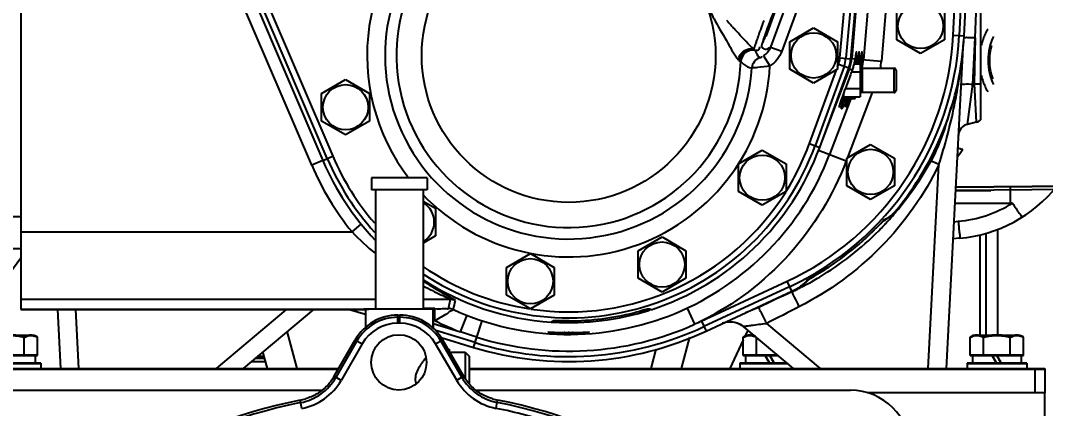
# Model space of a CAD drawing. Header units: millimetres. Extents: x 0 to 10500, y 0 to 7425.
# Drawn here: x 6288 to 6803, y 5537 to 5732 of the extents above; entities that cross this region are included whole.
import ezdxf

# ---------------------------------------------------------------- set-up
doc = ezdxf.new("R2010")
doc.units = ezdxf.units.MM
doc.header["$LTSCALE"] = 577.5
doc.layers.get('0').update_dxf_attribs({"linetype": 'CONTINUOUS'})
doc.layers.add('02___PRT_ALL_AXES', color=7, linetype='CONTINUOUS')
doc.layers.add('AXES', color=7, linetype='CONTINUOUS')
doc.styles.add('TEXTSTYLE_2', font='txt', dxfattribs={"width": 0.8})
doc.dimstyles.new('DIMSTYLE_1', dxfattribs={"dimtxt": 75, "dimasz": 3.5, "dimexe": 1.5, "dimexo": 1.5, "dimgap": 18.75, "dimtad": 1, "dimdec": 1, "dimtxsty": 'TEXTSTYLE_2', "dimblk": '_FILLED', "dimblk1": '_FILLED', "dimblk2": '_FILLED', "dimcen": 0.09, "dimadec": 1, "dimazin": 2, "dimtp": 0.1, "dimtm": 0.1, "dimtfac": 1, "dimtdec": 1, "dimtofl": 0, "dimtmove": 0, "dimatfit": 3, "dimldrblk": '_FILLED', "dimfxl": 1, "dimtolj": 1, "dimarcsym": 0})

# ---------------------------------------------------------------- blocks, each defined once
blk = doc.blocks.new('_FILLED')
at = {"color": 0, "linetype": 'ByBlock'}
blk.add_solid([(0, 0), (-1, 0.21), (-1, -0.21)], dxfattribs=at)
blk = doc.blocks.new('*D2')
at = {"color": 2, "linetype": 'Continuous', "transparency": 16777216}
for p, q in [((6517.06, 6087.82), (7463.5, 6087.82)), ((7463.5, 6087.82), (7483.75, 6087.82)), ((7482.25, 6087.82), (7482.25, 5216)), ((7482.25, 4344.17), (7482.25, 5216)), ((7017.54, 4344.17), (7463.5, 4344.17)), ((7463.5, 4344.17), (7483.75, 4344.17))]:
    blk.add_line(p, q, dxfattribs=at)
at = {"color": 2, "linetype": 'Continuous', "transparency": 16777216, "xscale": 3.5, "yscale": 3.5, "zscale": 3.5}
for p, rotation in [((7482.25, 6087.82), 90), ((7482.25, 4344.17), 270)]:
    blk.add_blockref('_FILLED', p, dxfattribs=dict(at, rotation=rotation))
at = {"color": 2, "linetype": 'Continuous', "transparency": 16777216, "insert": (7388.5, 5216), "char_height": 75, "width": 360, "attachment_point": 2, "rotation": 90, "line_spacing_factor": 0.9, "style": 'TEXTSTYLE_2'}
blk.add_mtext('(1743)', dxfattribs=at)

msp = doc.modelspace()

# ---------------------------------------------------------------- linework, layer by layer
at = {"color": 6, "linetype": 'Continuous'}
for p, q in [((6770.3, 5682), (6770.3, 5849.45)), ((6699.52, 5713.16), (6709.72, 5829.03)), ((6712.71, 5828.77), (6702.5, 5712.89)), ((6756.37, 5724.52), (6761.87, 5829.45)), ((6764.87, 5829.3), (6759.37, 5724.36)), ((6761.83, 5724.23), (6767.33, 5829.17)), ((6704.96, 5712.68), (6714.45, 5820.37)), ((6713.89, 5814.05), (6705.4, 5712.72)), ((6382.45, 5795.84), (6439.87, 5661.55)), ((6442.14, 5662.52), (6384.72, 5796.81)), ((6387.48, 5797.99), (6444.89, 5663.7)), ((6767.46, 5723.13), (6770.3, 5795.38)), ((6288.3, 5786.86), (6288.3, 5586.79)), ((6724.31, 5759.45), (6720.29, 5711.47)), ((6714.73, 5752.8), (6711.33, 5712.22)), ((6434.31, 5659.17), (6396.37, 5747.92)), ((6672.48, 5739.91), (6664.7, 5718.52)), ((6662.51, 5723.86), (6667.38, 5737.22)), ((6678.12, 5737.86), (6670.33, 5716.47)), ((6728, 5722.19), (6728, 5736.05)), ((6752, 5736.05), (6752, 5722.19)), ((6645.51, 5728.76), (6645.24, 5729.06)), ((6663.41, 5729.04), (6663.34, 5728.85)), ((6674.3, 5721.25), (6686.3, 5728.18)), ((6686.3, 5728.18), (6698.3, 5721.25)), ((6662.51, 5723.86), (6661.75, 5724.13)), ((6662.15, 5725.5), (6662, 5725.06)), ((6662.53, 5726.57), (6662.41, 5726.22)), ((6756.37, 5724.52), (6761.83, 5724.23)), ((6766.24, 5699.86), (6767.46, 5723.13)), ((6767.46, 5723.13), (6766.85, 5700.01)), ((6664.7, 5718.52), (6670.33, 5716.47)), ((6674.3, 5707.39), (6674.3, 5721.25)), ((6698.3, 5721.25), (6698.3, 5707.39)), ((6740, 5715.26), (6728, 5722.19)), ((6752, 5722.19), (6740, 5715.26)), ((6761.44, 5721.29), (6752.84, 5557.17)), ((6661.16, 5714.16), (6664.34, 5709.07)), ((6699.52, 5713.16), (6704.96, 5712.68)), ((6705.4, 5712.72), (6707.13, 5712.58)), ((6707.79, 5712.52), (6708.52, 5712.46)), ((6709.18, 5712.4), (6709.9, 5712.34)), ((6710.58, 5712.29), (6720.29, 5711.47)), ((6686.3, 5700.46), (6674.3, 5707.39)), ((6684.22, 5670.04), (6697.78, 5707.1)), ((6698.3, 5707.39), (6686.3, 5700.46)), ((6701.57, 5708.73), (6687.03, 5669.01)), ((6689.35, 5668.16), (6703.89, 5707.88)), ((6704.22, 5707.52), (6690.95, 5672.54)), ((6698.3, 5708.5), (6698.76, 5709.76)), ((6703.89, 5707.88), (6698.76, 5709.76)), ((6705.71, 5706.95), (6704.22, 5707.52)), ((6706.67, 5710.11), (6709.64, 5710.11)), ((6709.64, 5710.11), (6709.64, 5693.54)), ((6709.64, 5707.92), (6726.68, 5707.92)), ((6710.68, 5707.37), (6709.64, 5707.37)), ((6710.68, 5707.92), (6710.68, 5695.72)), ((6726.68, 5695.72), (6726.68, 5707.92)), ((6439.3, 5695.25), (6451.3, 5702.18)), ((6451.3, 5702.18), (6463.3, 5695.25)), ((6709.64, 5705.96), (6705.33, 5705.96)), ((6727.68, 5706.92), (6727.68, 5696.72)), ((6701.88, 5696.87), (6702.07, 5697.36)), ((6702.19, 5697.68), (6709.64, 5697.68)), ((6758.99, 5700.14), (6759.02, 5700.35)), ((6763.57, 5679.72), (6766.24, 5699.86)), ((6766.24, 5699.86), (6766.85, 5700.01)), ((6766.85, 5700.01), (6767.82, 5680.75)), ((6439.3, 5681.39), (6439.3, 5695.25)), ((6463.3, 5695.25), (6463.3, 5681.39)), ((6704.94, 5692.65), (6694.3, 5664.61)), ((6701.3, 5695.22), (6701.3, 5693.54)), ((6701.3, 5693.54), (6709.64, 5693.54)), ((6715.73, 5695.72), (6703.31, 5662.99)), ((6703.37, 5692.65), (6707.15, 5692.65)), ((6709.64, 5696.27), (6710.68, 5696.27)), ((6726.68, 5695.72), (6709.64, 5695.72)), ((6699.3, 5688.27), (6699.3, 5689.43)), ((6700.3, 5687.57), (6700.3, 5687.51)), ((6700.33, 5687.51), (6700.3, 5687.57)), ((6700.3, 5687.51), (6700.38, 5687.51)), ((6702.3, 5688.3), (6702.3, 5689.47)), ((6451.3, 5674.46), (6439.3, 5681.39)), ((6463.3, 5681.39), (6451.3, 5674.46)), ((6767.82, 5680.75), (6763.57, 5679.72)), ((6648.5, 5659.85), (6660.5, 5666.78)), ((6660.5, 5666.78), (6672.5, 5659.85)), ((6684.22, 5670.04), (6687.03, 5669.01)), ((6687.24, 5668.94), (6689.35, 5668.16)), ((6688.79, 5666.7), (6702.71, 5661.42)), ((6702.9, 5662.75), (6714.9, 5669.68)), ((6714.9, 5669.68), (6726.9, 5662.75)), ((6439.82, 5661.53), (6434.31, 5659.17)), ((6439.87, 5661.55), (6441.92, 5662.43)), ((6442.14, 5662.52), (6444.89, 5663.7)), ((6702.9, 5648.89), (6702.9, 5662.75)), ((6726.9, 5662.75), (6726.9, 5648.89)), ((6648.5, 5645.99), (6648.5, 5659.85)), ((6672.5, 5659.85), (6672.5, 5645.99)), ((6743.85, 5557.17), (6749.22, 5659.49)), ((6660.5, 5639.06), (6648.5, 5645.99)), ((6672.5, 5645.99), (6660.5, 5639.06)), ((6714.9, 5641.96), (6702.9, 5648.89)), ((6726.9, 5648.89), (6714.9, 5641.96)), ((6785.14, 5640.2), (6785.14, 5648.35)), ((6490.3, 5641.13), (6496.5, 5637.55)), ((6757.19, 5640.2), (6785.14, 5640.2)), ((6785.48, 5640.2), (6785.14, 5640.2)), ((6785.83, 5640.2), (6785.48, 5640.2)), ((6786.17, 5640.2), (6785.83, 5640.2)), ((6496.5, 5637.55), (6496.5, 5623.69)), ((6725.75, 5634.44), (6726.42, 5635.07)), ((6726.41, 5635.08), (6727.28, 5635.98)), ((6719.34, 5629.27), (6720.03, 5629.96)), ((6720.03, 5629.96), (6720.62, 5630.55)), ((6720.62, 5630.55), (6721.11, 5631.03)), ((6721.11, 5631.03), (6721.49, 5631.38)), ((6721.43, 5631.42), (6721.33, 5631.39)), ((6721.74, 5631.61), (6721.43, 5631.42)), ((6721.45, 5631.34), (6721.66, 5631.41)), ((6721.49, 5631.38), (6721.72, 5631.58)), ((6721.66, 5631.41), (6722.18, 5631.66)), ((6721.72, 5631.58), (6721.75, 5631.61)), ((6721.75, 5631.61), (6721.74, 5631.61)), ((6722.18, 5631.66), (6722.67, 5631.95)), ((6722.67, 5631.95), (6723.18, 5632.3)), ((6723.18, 5632.3), (6723.74, 5632.71)), ((6723.74, 5632.71), (6724.35, 5633.2)), ((6724.35, 5633.2), (6725.02, 5633.78)), ((6725.02, 5633.78), (6725.75, 5634.44)), ((6756.7, 5630.83), (6758.94, 5631.03)), ((6288.3, 5625.72), (6454.54, 5625.72)), ((6454.54, 5625.72), (6459.19, 5629.51)), ((6717.77, 5627.69), (6717.78, 5627.69)), ((6717.78, 5627.69), (6718.57, 5628.49)), ((6718.57, 5628.49), (6719.34, 5629.27)), ((6496.5, 5623.69), (6490.3, 5620.11)), ((6598.2, 5616.25), (6610.2, 5623.18)), ((6610.2, 5623.18), (6622.2, 5616.25)), ((6759.73, 5622.53), (6756.25, 5622.23)), ((6532.1, 5607.85), (6544.1, 5614.78)), ((6544.1, 5614.78), (6556.1, 5607.85)), ((6598.2, 5602.39), (6598.2, 5616.25)), ((6622.2, 5616.25), (6622.2, 5602.39)), ((6532.1, 5593.99), (6532.1, 5607.85)), ((6556.1, 5607.85), (6556.1, 5593.99)), ((6686.5, 5603.43), (6688.14, 5604.41)), ((6688.14, 5604.41), (6688.14, 5604.41)), ((6610.2, 5595.46), (6598.2, 5602.39)), ((6622.2, 5602.39), (6610.2, 5595.46)), ((6629.85, 5580.82), (6672.99, 5600.89)), ((6675.3, 5595.93), (6672.99, 5600.89)), ((6679.54, 5598.15), (6680.79, 5599.03)), ((6680.79, 5599.03), (6681.78, 5599.79)), ((6681.78, 5599.79), (6682.55, 5600.46)), ((6682.55, 5600.46), (6683.17, 5601.12)), ((6683.17, 5601.12), (6683.46, 5601.55)), ((6683.23, 5601.4), (6683.18, 5601.36)), ((6683.18, 5601.36), (6683.2, 5601.37)), ((6683.2, 5601.37), (6683.41, 5601.52)), ((6683.41, 5601.52), (6683.8, 5601.77)), ((6683.8, 5601.77), (6684.31, 5602.1)), ((6684.31, 5602.1), (6684.94, 5602.49)), ((6684.94, 5602.49), (6685.68, 5602.93)), ((6685.68, 5602.93), (6686.5, 5603.43)), ((6544.1, 5587.06), (6532.1, 5593.99)), ((6556.1, 5593.99), (6544.1, 5587.06)), ((6674.25, 5598.17), (6631.24, 5578.12)), ((6632.28, 5575.88), (6675.3, 5595.93)), ((6677.97, 5597.21), (6679.13, 5597.89)), ((6679.14, 5597.88), (6679.54, 5598.15)), ((6466.3, 5591.74), (6288.3, 5591.74)), ((6503.91, 5591.74), (6490.3, 5591.74)), ((6502.93, 5587.25), (6503.91, 5591.74)), ((6288.3, 5586.79), (6460.44, 5586.79)), ((6460.26, 5586.78), (6288.3, 5586.78)), ((6306.65, 5586.78), (6308.2, 5557.17)), ((6315.64, 5586.78), (6317.19, 5557.17)), ((6386.42, 5557.17), (6421.54, 5586.64)), ((6435.15, 5586.78), (6399.86, 5557.17)), ((6453.21, 5586.78), (6461.3, 5584.31)), ((6460.34, 5586.78), (6460.33, 5586.78)), ((6460.44, 5586.79), (6460.34, 5586.78)), ((6460.35, 5586.78), (6460.88, 5586.75)), ((6460.55, 5586.85), (6460.44, 5586.79)), ((6460.92, 5586.75), (6460.57, 5586.82)), ((6460.88, 5586.75), (6460.92, 5586.75)), ((6490.32, 5587.15), (6490.32, 5586.87)), ((6496.2, 5587.15), (6490.32, 5587.15)), ((6496.2, 5581.15), (6496.2, 5587.15)), ((6508.99, 5575.44), (6512.27, 5583.82)), ((6596.08, 5585.13), (6596.9, 5585.33)), ((6596.08, 5585.13), (6596.08, 5585.13)), ((6596.9, 5585.33), (6599.02, 5585.88)), ((6599.02, 5585.88), (6599.96, 5586.12)), ((6599.96, 5586.12), (6600.81, 5586.34)), ((6600.81, 5586.34), (6601.55, 5586.53)), ((6601.55, 5586.53), (6602.16, 5586.68)), ((6602.16, 5586.68), (6602.63, 5586.79)), ((6602.72, 5586.66), (6602.47, 5586.75)), ((6602.63, 5586.79), (6602.91, 5586.85)), ((6602.91, 5586.85), (6602.95, 5586.85)), ((6622.75, 5587.44), (6626.56, 5579.29)), ((6495.3, 5581.15), (6496.2, 5581.15)), ((6495.3, 5579.63), (6508.99, 5575.44)), ((6517.14, 5572.85), (6519.84, 5581.11)), ((6556.22, 5581.01), (6556.35, 5581.02)), ((6556.23, 5581.01), (6556.22, 5581.01)), ((6556.38, 5581.04), (6556.23, 5581.01)), ((6556.35, 5581.02), (6556.68, 5581.03)), ((6556.69, 5581.03), (6556.39, 5580.84)), ((6556.68, 5581.03), (6557.16, 5581.04)), ((6557.16, 5581.04), (6557.74, 5581.04)), ((6557.74, 5581.04), (6558.42, 5581.04)), ((6558.42, 5581.04), (6561.87, 5581.03)), ((6561.87, 5581.03), (6563.58, 5581.03)), ((6563.58, 5581.03), (6563.58, 5581.03)), ((6629.97, 5580.83), (6632.28, 5575.88)), ((6662.7, 5579.76), (6689.62, 5557.17)), ((6427.04, 5557.17), (6422.05, 5575.79)), ((6516.29, 5570.08), (6496.57, 5576.11)), ((6556.14, 5575.22), (6555.87, 5575.23)), ((6556.18, 5574.53), (6556.18, 5575.22)), ((6556.18, 5574.53), (6570.41, 5574.53)), ((6561.33, 5575.14), (6561.08, 5575.14)), ((6563.54, 5575.14), (6563.05, 5575.14)), ((6565.51, 5575.14), (6565.26, 5575.14)), ((6570.41, 5574.53), (6570.41, 5575.22)), ((6570.72, 5575.23), (6570.44, 5575.22)), ((6676.18, 5557.17), (6651.24, 5578.1)), ((6499.26, 5572.7), (6515.57, 5567.72)), ((6515.57, 5567.72), (6517.14, 5572.85)), ((6623.94, 5572.88), (6619.73, 5557.17)), ((6409.66, 5565.4), (6411.86, 5557.17)), ((6607.14, 5566.85), (6604.55, 5557.17))]:
    msp.add_line(p, q, dxfattribs=at)
at = {"color": 7, "linetype": 'Continuous'}
for p, q in [((6775.3, 5646.2), (6757.51, 5646.34)), ((6757.53, 5646.62), (6830.62, 5647.23)), ((6757.61, 5648.12), (6823.9, 5648.68)), ((6757.62, 5648.32), (6823.9, 5648.87)), ((6759.82, 5648.32), (6763.31, 5648.29)), ((6772.8, 5625.09), (6772.8, 5573.92)), ((6769.8, 5624.23), (6769.8, 5573.92)), ((6288.3, 5612.51), (6269.13, 5586.49)), ((6477.48, 5579.8), (6477.47, 5583.86)), ((6477.47, 5583.86), (6478.61, 5583.86)), ((6478.61, 5579.8), (6478.61, 5583.86)), ((6495.3, 5577.36), (6495.3, 5586.87)), ((6478.61, 5582.8), (6477.47, 5582.8)), ((6478.61, 5579.8), (6477.48, 5579.8)), ((6653.25, 5576.42), (6651.85, 5573.42)), ((6445.55, 5553.17), (6456.11, 5571.49)), ((6457.02, 5570.97), (6446.46, 5552.64)), ((6459.62, 5569.47), (6449.06, 5551.15)), ((6456.11, 5571.49), (6459.62, 5569.47)), ((6496.49, 5569.5), (6499.99, 5571.53)), ((6507.08, 5551.2), (6496.49, 5569.5)), ((6509.67, 5552.7), (6499.08, 5571)), ((6499.99, 5571.53), (6510.58, 5553.23)), ((6650.92, 5571.43), (6644.27, 5557.17)), ((6269.92, 5563.92), (6296.67, 5563.92)), ((6281.13, 5563.57), (6296.67, 5563.57)), ((6410.28, 5563.07), (6406.89, 5563.07)), ((6502.69, 5566.87), (6503.3, 5566.87)), ((6503.3, 5566.87), (6503.3, 5565.83)), ((6503.56, 5565.37), (6511.3, 5565.37)), ((6511.3, 5565.37), (6511.3, 5552.07)), ((6511.3, 5565.37), (6513.3, 5563.37)), ((6513.3, 5563.37), (6513.3, 5549.42)), ((6650.92, 5563.92), (6668.14, 5563.92)), ((6650.92, 5563.57), (6661.93, 5563.57)), ((6664.3, 5559.82), (6661.93, 5563.92)), ((6664.09, 5559.82), (6661.93, 5563.57)), ((6662.13, 5563.57), (6668.56, 5563.57)), ((6666.66, 5559.82), (6664.3, 5563.92)), ((6666.46, 5559.82), (6664.3, 5563.57)), ((6764.92, 5563.92), (6791.67, 5563.92)), ((6764.92, 5563.57), (6775.93, 5563.57)), ((6778.3, 5559.82), (6775.93, 5563.92)), ((6778.09, 5559.82), (6775.93, 5563.57)), ((6776.13, 5563.57), (6791.67, 5563.57)), ((6780.66, 5559.82), (6778.3, 5563.92)), ((6780.46, 5559.82), (6778.3, 5563.57)), ((6259.3, 5557.17), (6447.85, 5557.17)), ((6259.3, 5556.82), (6447.65, 5556.82)), ((6449.06, 5551.15), (6445.55, 5553.17)), ((6507.08, 5551.2), (6510.58, 5553.23)), ((6513.3, 5557.17), (6802.3, 5557.17)), ((6513.3, 5556.82), (6802.3, 5556.82)), ((6797.3, 5557.17), (6797.3, 5544.87)), ((6802.3, 5557.17), (6802.3, 5544.87)), ((6429.32, 5537), (6428.49, 5541.18)), ((6526.84, 5537.09), (6527.66, 5541.27))]:
    msp.add_line(p, q, dxfattribs=at)
at = {"color": 3, "linetype": 'Continuous'}
for p, q in [((6778.8, 5573.92), (6778.8, 5627.11)), ((6802.3, 5544.87), (6713.23, 5544.87)), ((6802.3, 5524.87), (6802.3, 5544.87))]:
    msp.add_line(p, q, dxfattribs=at)
at = {"color": 6, "linetype": 'Continuous'}
for centre, radius in [((6563.3, 5714.32), 73.77), ((6740, 5729.12), 11.36), ((6686.3, 5714.32), 11.36), ((6451.3, 5688.32), 11.36), ((6714.9, 5655.82), 11.36), ((6660.5, 5652.92), 11.36), ((6610.2, 5609.32), 11.36), ((6544.1, 5600.92), 11.36)]:
    msp.add_circle(centre, radius, dxfattribs=at)
for centre, radius, start, end in [((6563.3, 5714.32), 86.46, 30.766, 357.9592), ((6563.3, 5714.32), 101.18, 125.5745, 217.5392), ((6563.3, 5714.32), 92.19, 125.35, 356.1026), ((7106.11, 5569.97), 470.41, 159.7413, 160.0006), ((6783.79, 5854.05), 186.59, 220.8225, 221.1292), ((6817.29, 5883.41), 231.14, 221.1492, 221.8947), ((6904.6, 5961.71), 348.42, 221.9587, 222.2346), ((7287.49, 5503.7), 666.52, 160.21981, 160.40462), ((7332.22, 5487.63), 714.05, 160.09183, 160.22117), ((7071.12, 5582.5), 433.24, 160.2579, 160.5014), ((7107.75, 5569.36), 472.17, 159.9983, 160.2336), ((7039.86, 5591.04), 403.94, 160.6206, 161.0515), ((7167.65, 5546.25), 539.35, 160.5106, 160.6375), ((6863.77, 5654.74), 213.67, 160.7863, 161.6721), ((6996.79, 5608.73), 354.43, 160.6403, 160.7646), ((6611.8, 5732.1), 144.77, 295, 357), ((6611.8, 5732.1), 147.77, 295, 357), ((6611.8, 5732.1), 150.24, 320.2287, 357), ((6761.74, 5613.23), 110.05, 87.02, 88.1856), ((6800.39, 5712.62), 30.63, 159.8387, 165.3049), ((6798.79, 5713.19), 28.93, 157.3684, 159.814), ((6797.59, 5713.69), 27.63, 154.6161, 157.3715), ((6796.5, 5714.21), 26.43, 152.8109, 154.6094), ((6795.71, 5714.61), 25.54, 150.6742, 152.811), ((6795.17, 5714.92), 24.91, 149.5682, 150.67), ((6753.98, 5691.15), 98.01, 161.7001, 162.3979), ((6801.56, 5712.29), 31.84, 165.2775, 167.0636), ((6655.7, 5711.02), 6, 79.5457, 177.875), ((6686.3, 5714.32), 13.27, 339.8884, 354.9652), ((6686.3, 5714.32), 16.27, 339.8884, 354.9652), ((6686.3, 5714.32), 18.74, 339.8884, 354.9652), ((6686.3, 5714.32), 19.17, 339.2216, 355.2111), ((6683.85, 5715.41), 23.45, 344.0204, 352.5062), ((6682.13, 5715.67), 25.19, 352.4394, 352.9497), ((6688.86, 5713.37), 18.95, 351.9233, 357.4313), ((6682.76, 5715.61), 25.95, 348.9323, 353.0325), ((6689.07, 5713.33), 20.14, 351.8777, 357.3758), ((6682.46, 5715.67), 27.64, 349.0099, 353.0858), ((6689.28, 5713.28), 21.32, 351.8326, 357.3226), ((6686.3, 5714.32), 25.12, 345.2342, 355.2111), ((6563.3, 5714.32), 101.18, 223.4645, 357.0277), ((6684.95, 5715.12), 22.31, 338.5199, 343.9519), ((6688.25, 5713.45), 19.57, 350.2285, 351.9473), ((6683.87, 5715.4), 24.82, 347.7239, 348.5232), ((6683.81, 5715.41), 24.88, 348.523, 348.9025), ((6688.5, 5713.4), 20.71, 350.9028, 351.9042), ((6683.63, 5715.46), 26.45, 348.4112, 348.9794), ((6688.3, 5713.42), 22.32, 345.9722, 351.8464), ((6686.3, 5714.32), 34.12, 349.1824, 355.2111), ((6726.68, 5706.92), 1, 0, 90), ((6514.7, 5739.31), 247.41, 350.9381, 353.0988), ((7124.51, 5542.16), 450.05, 158.836, 159.8273), ((7094.31, 5553.97), 417.62, 158.511, 158.8503), ((6801.56, 5711.35), 31.84, 192.9364, 194.7225), ((6800.36, 5711.02), 30.6, 194.6932, 200.3124), ((6800.34, 5711.17), 25.58, 195.652, 199.5927), ((6971.16, 5598.14), 286.81, 159.8652, 160.7819), ((6501.67, 5741.3), 260.59, 348.4557, 350.9124), ((6798.75, 5710.44), 28.89, 200.3403, 202.6292), ((6797.59, 5709.95), 27.63, 202.625, 205.3838), ((6796.5, 5709.44), 26.43, 205.3906, 207.1891), ((6795.71, 5709.03), 25.54, 207.189, 209.326), ((6843.83, 5642.57), 151.94, 160.7966, 161.5407), ((6872.22, 5633.38), 180.37, 160.4855, 161.3938), ((6551.6, 5754.58), 163.28, 336.9076, 337.7442), ((6481.33, 5783.53), 239.29, 337.7011, 337.891), ((6565.99, 5749.19), 149.31, 336.731, 337.7279), ((6726.68, 5696.72), 1, 270, 360), ((6795.17, 5708.73), 24.91, 209.3302, 210.4318), ((6775.91, 5665.22), 80.35, 161.5251, 162.4614), ((6809.05, 5654.75), 113.68, 161.4456, 161.6313), ((6603.69, 5732.46), 106.7, 336.6706, 336.8645), ((6636.78, 5718.78), 72.27, 335.7902, 336.7104), ((6766.42, 5686.58), 6, 283.5, 310.2585), ((6764.97, 5673.89), 6, 103.5, 177), ((6563.3, 5714.32), 131.77, 236.2896, 339.8884), ((6563.3, 5714.32), 134.24, 287.9603, 339.8884), ((6563.3, 5714.32), 128.77, 328.0698, 339.8884), ((6563.3, 5714.32), 134.24, 203.1485, 223.6852), ((6563.3, 5714.32), 131.77, 203.1485, 222.321), ((6563.3, 5714.32), 128.77, 203.1485, 220.7986), ((6563.3, 5714.32), 140.12, 245.5988, 339.2216), ((6606.79, 5737.48), 157.98, 319.8905, 331.2077), ((6671.66, 5503.32), 174.35, 63.7437, 65.04), ((6563.3, 5714.32), 140.28, 203.1485, 219.168), ((6563.3, 5714.32), 128.77, 261.5342, 327.7983), ((6753.62, 5692.27), 70, 275, 321.5839), ((6484.5, 5630.62), 11.36, 301.2279, 58.7726), ((6608.96, 5735.82), 155.24, 319.3766, 319.8414), ((6879.58, 5470.4), 225.65, 134.9523, 135.1903), ((6812.13, 5537.94), 130.2, 134.6991, 134.946), ((6779.32, 5571.11), 83.55, 134.3305, 134.7037), ((6735.91, 5616.12), 21.01, 132.422, 133.3027), ((6609.24, 5735.57), 154.87, 316.6544, 317.2668), ((6609.18, 5735.63), 154.95, 317.2668, 317.5569), ((6609.05, 5735.74), 155.12, 317.5572, 319.3768), ((6611.8, 5732.1), 148.77, 300.8738, 315.4272), ((6611.8, 5732.1), 148.76, 300.8738, 315.4272), ((6609.64, 5735.26), 154.37, 300.9488, 315.1754), ((7116.12, 5235.58), 558.95, 135.2014, 135.4515), ((6609.42, 5735.4), 154.63, 315.1972, 316.467), ((6609.3, 5735.51), 154.79, 316.4668, 316.6544), ((6563.3, 5714.32), 128.77, 235.3541, 261.245), ((7104.3, 4907.65), 811.58, 120.84912, 121.03034), ((6563.3, 5714.32), 134.24, 236.9511, 266.2687), ((6610.01, 5734.82), 153.8, 296.7876, 298.448), ((6690.02, 5591.11), 12.35, 123.6689, 124.8751), ((6694.72, 5584.07), 20.81, 123.0029, 123.6993), ((6609.95, 5734.92), 153.92, 298.4478, 298.7656), ((6609.94, 5734.94), 153.94, 298.7656, 299.3072), ((6609.93, 5734.95), 153.96, 299.3072, 299.5282), ((6609.94, 5734.94), 153.94, 299.5282, 300.9151), ((6611.8, 5732.1), 150.24, 295, 296.13), ((6610.21, 5734.42), 153.36, 295.1645, 296.2863), ((6650.24, 5641.34), 52.11, 302.1487, 303.7556), ((6610.11, 5734.62), 153.58, 296.2862, 296.7874), ((6460.42, 5580.87), 5.92, 86.3088, 89.8632), ((6460.56, 5581.14), 5.71, 86.3214, 90.0508), ((6460.42, 5580.76), 6.03, 81.6012, 86.3092), ((6465.91, 5609.44), 23.27, 257.4405, 258.6187), ((6460.55, 5581), 5.85, 84.1499, 86.3282), ((6563.3, 5714.32), 134.17, 266.7721, 287.4283), ((6563.3, 5714.32), 133.29, 270.121, 284.2393), ((6563.3, 5714.32), 133.29, 270.121, 284.2393), ((6492.28, 5995.08), 422.89, 284.2092, 284.6352), ((6716.72, 5135.84), 465.18, 104.3753, 104.6431), ((6637.59, 5443.96), 147.07, 104.1997, 104.3139), ((6602.43, 5587.77), 0.98, 287.8339, 299.6534), ((6563.3, 5714.32), 149.12, 243.2582, 248.6435), ((6563.3, 5721.33), 155.5, 252.7321, 294.0082), ((6556.79, 5564.67), 16.37, 91.7407, 92.2523), ((6644.2, 5568.71), 11.77, 93.441, 108.7087), ((6644.11, 5568.72), 11.77, 52.6879, 71.5522), ((6563.3, 5723.82), 163.24, 253, 295), ((6563.3, 5723.82), 160.77, 253, 295), ((6570.14, 6277.28), 702.19, 268.85773, 269.11379), ((6563.62, 5878.1), 302.96, 269.1779, 269.5189), ((6563.44, 5855.95), 280.82, 269.5696, 269.6871), ((6563.33, 5834.1), 258.97, 269.6852, 269.9392), ((6563.26, 5834.1), 258.97, 270.0608, 270.3148), ((6563.15, 5855.95), 280.82, 270.3129, 270.4304), ((6562.97, 5878.09), 302.96, 270.4811, 270.8221), ((6556.54, 6272.56), 697.48, 270.88556, 271.14248), ((6565.25, 5636.77), 62.31, 274.786, 275.0283)]:
    msp.add_arc(centre, radius, start, end, dxfattribs=at)
at = {"color": 7, "linetype": 'Continuous'}
for centre, radius, start, end in [((6477.49, 5559.17), 24.69, 90.05, 150.05), ((6478.63, 5559.17), 24.69, 30.05, 90.05), ((6477.49, 5559.17), 23.63, 90.05, 150.05), ((6477.49, 5559.17), 20.63, 90.05, 150.05), ((6478.63, 5559.17), 23.63, 30.05, 90.05), ((6478.63, 5559.17), 20.63, 30.05, 90.05), ((6423.61, 5565.81), 25.31, 317.2387, 330.05), ((6532.5, 5565.9), 26.37, 210.05, 258.8989), ((6532.5, 5565.9), 25.31, 210.05, 222.8613), ((6423.61, 5565.81), 26.37, 281.2011, 330.05), ((6423.61, 5565.81), 29.37, 281.2011, 330.05), ((6532.5, 5565.9), 29.37, 210.05, 258.8989), ((6478.3, 5289.67), 256.4, 101.2011, 78.8989), ((6478.3, 5289.67), 255.13, 101.2011, 78.8989), ((6423.61, 5565.81), 25.1, 281.2011, 287.3842), ((6532.5, 5565.9), 25.1, 252.7158, 258.8989), ((6478.3, 5289.67), 252.13, 71.9834, 78.8989)]:
    msp.add_arc(centre, radius, start, end, dxfattribs=at)
at = {"color": 6, "linetype": 'Continuous'}
for centre, major_axis, ratio, start_param, end_param in [((6664.37, 5730.75), (3.59, 9.87), 0.026186, 5.462452, 9.424778), ((6664.37, 5730.75), (3.59, 9.87), 0.026186, -2.7485, -2.35578), ((6706.56, 5701.82), (1.2, 14.31), 0.034799, -0.723493, 0.7235), ((6707.96, 5701.82), (1.2, 14.31), 0.034799, -0.735716, 0.735723), ((6709.36, 5701.82), (1.2, 14.31), 0.034799, -0.747777, 0.747784), ((6704.27, 5701.82), (5.44, 14.31), 0.032644, -2.801329, -2.183911), ((6707.25, 5701.82), (5.44, 14.31), 0.032644, -4.075404, -3.658584)]:
    msp.add_ellipse(centre, major_axis=major_axis, ratio=ratio, start_param=start_param, end_param=end_param, dxfattribs=at)
for points, knots in [([(6637.02, 5758.69), (6635.88, 5759.06), (6632.5, 5755.65), (6630.7, 5749.34), (6632.36, 5740.11), (6635.35, 5734.46), (6636.89, 5731.6)], [0, 0, 0, 0, 0.118981, 0.364465, 0.67861, 1, 1, 1, 1]), ([(6636.89, 5731.6), (6638.92, 5727.83), (6642.84, 5721.37), (6646.49, 5714.67), (6648.57, 5712.13)], [0, 0, 0, 0, 0.566237, 1, 1, 1, 1]), ([(6661.25, 5731.89), (6661.18, 5731.7), (6661.05, 5731.33), (6660.91, 5730.96), (6660.84, 5730.77)], [0, 0, 0, 0, 0.500367, 1, 1, 1, 1]), ([(6656.29, 5717.51), (6655.59, 5718.08), (6652.29, 5721.35), (6649.14, 5724.76), (6646.63, 5727.52)], [0, 0, 0, 0, 0.195937, 1, 1, 1, 1]), ([(6659.57, 5727.23), (6659.51, 5727.06), (6659.39, 5726.71), (6659.27, 5726.37), (6659.2, 5726.2)], [0, 0, 0, 0, 0.503605, 1, 1, 1, 1]), ([(6662.72, 5727.11), (6662.69, 5727.02), (6662.62, 5726.84), (6662.56, 5726.66), (6662.53, 5726.57)], [0, 0, 0, 0, 0.502187, 1, 1, 1, 1]), ([(6765.22, 5723.22), (6764.88, 5723.23), (6763.81, 5723.26), (6762.75, 5723.28), (6762.02, 5723.23)], [0, 0, 0, 0, 0.317898, 1, 1, 1, 1]), ([(6648.57, 5712.13), (6648.77, 5713.85), (6650.79, 5717.2), (6654.66, 5717.96), (6656.29, 5717.51)], [0, 0, 0, 0, 0.505573, 1, 1, 1, 1]), ([(6649.29, 5711.47), (6649.37, 5713.18), (6651.1, 5716.67), (6654.93, 5717.49), (6656.58, 5717.11)], [0, 0, 0, 0, 0.503128, 1, 1, 1, 1]), ([(6657.81, 5722.2), (6657.62, 5721.65), (6657.1, 5720.09), (6656.55, 5718.54), (6656.29, 5717.51)], [0, 0, 0, 0, 0.352657, 1, 1, 1, 1]), ([(6656.29, 5717.51), (6656.34, 5717.41), (6656.32, 5717.23), (6656.54, 5717.21), (6656.56, 5717.24)], [0, 0, 0, 0, 0.735218, 1, 1, 1, 1]), ([(6656.58, 5717.11), (6657.21, 5716.96), (6658.63, 5716.64), (6659.4, 5718.17), (6659.22, 5718.71)], [0, 0, 0, 0, 0.536311, 1, 1, 1, 1]), ([(6660.27, 5719.83), (6660.22, 5719.64), (6660.18, 5719.37), (6660.05, 5719.08), (6660.09, 5719)], [0, 0, 0, 0, 0.70965, 1, 1, 1, 1]), ([(6660.09, 5719), (6660.43, 5718.28), (6662.04, 5716.73), (6663.89, 5717.93), (6664.7, 5718.52)], [0, 0, 0, 0, 0.445507, 1, 1, 1, 1]), ([(6660.57, 5720.79), (6660.51, 5720.62), (6660.41, 5720.3), (6660.32, 5719.97), (6660.27, 5719.83)], [0, 0, 0, 0, 0.54558, 1, 1, 1, 1]), ([(6656.58, 5717.11), (6656.62, 5717.08), (6656.7, 5717.07), (6656.75, 5716.95), (6656.73, 5716.94)], [0, 0, 0, 0, 0.709012, 1, 1, 1, 1]), ([(6656.79, 5716.92), (6657.06, 5716.51), (6657.72, 5715.27), (6658.39, 5713.55), (6659.35, 5713.34)], [0, 0, 0, 0, 0.337127, 1, 1, 1, 1]), ([(6659.35, 5713.34), (6659.39, 5713.33), (6659.78, 5713.08), (6660.15, 5713.68), (6660.47, 5713.91)], [0, 0, 0, 0, 0.092655, 1, 1, 1, 1]), ([(6648.57, 5712.13), (6648.69, 5711.97), (6648.75, 5711.75), (6649.18, 5711.58), (6649.21, 5711.66)], [0, 0, 0, 0, 0.715455, 1, 1, 1, 1]), ([(6649.29, 5711.47), (6649.39, 5711.43), (6649.61, 5711.48), (6649.58, 5711.28), (6649.56, 5711.28)], [0, 0, 0, 0, 0.837634, 1, 1, 1, 1]), ([(6649.7, 5711.24), (6650.14, 5710.78), (6651.66, 5709.29), (6653.74, 5708.03), (6655.27, 5708.05)], [0, 0, 0, 0, 0.292863, 1, 1, 1, 1]), ([(6664.34, 5709.07), (6662.27, 5708.69), (6659.24, 5708.46), (6656.2, 5707.97), (6655.27, 5708.05)], [0, 0, 0, 0, 0.693212, 1, 1, 1, 1]), ([(6760.32, 5699.87), (6760.33, 5700.02), (6761.23, 5699.87), (6762.78, 5700.15), (6764.84, 5699.93), (6766.24, 5699.86)], [0, 0, 0, 0, 0.077977, 0.293956, 1, 1, 1, 1]), ([(6707.15, 5692.65), (6707.2, 5692.8), (6707.3, 5693.09), (6707.38, 5693.38), (6707.42, 5693.53)], [0, 0, 0, 0, 0.503005, 1, 1, 1, 1]), ([(6700.3, 5687.57), (6700.3, 5687.73), (6700.42, 5688.18), (6700.54, 5688.61), (6700.63, 5688.91)], [0, 0, 0, 0, 0.337338, 1, 1, 1, 1]), ([(6700.58, 5687.87), (6700.54, 5687.78), (6700.46, 5687.67), (6700.37, 5687.51), (6700.33, 5687.51)], [0, 0, 0, 0, 0.70233, 1, 1, 1, 1]), ([(6701.66, 5690.2), (6701.55, 5689.94), (6701.21, 5689.16), (6700.86, 5688.38), (6700.58, 5687.87)], [0, 0, 0, 0, 0.325774, 1, 1, 1, 1]), ([(6700.63, 5688.91), (6700.71, 5689.16), (6700.88, 5689.72), (6701.06, 5690.27), (6701.16, 5690.58)], [0, 0, 0, 0, 0.456034, 1, 1, 1, 1]), ([(6702.69, 5689.14), (6702.62, 5688.99), (6702.49, 5688.7), (6702.36, 5688.42), (6702.3, 5688.3)], [0, 0, 0, 0, 0.540858, 1, 1, 1, 1]), ([(6702.71, 5661.42), (6696.15, 5644.2), (6676.5, 5611.87), (6646.3, 5589.12), (6629.85, 5580.82)], [0, 0, 0, 0, 0.499977, 1, 1, 1, 1]), ([(6749.22, 5659.49), (6741.85, 5644.3), (6721.98, 5616.15), (6694.16, 5595.9), (6679.14, 5588.18)], [0, 0, 0, 0, 0.499851, 1, 1, 1, 1]), ([(6786.17, 5640.2), (6786.76, 5639.27), (6787.86, 5637.64), (6789.3, 5635.13), (6790.33, 5634.24), (6790.79, 5632.95), (6790.97, 5633.06)], [0, 0, 0, 0, 0.38557, 0.709063, 0.924026, 1, 1, 1, 1]), ([(6727.28, 5635.98), (6726.86, 5635.58), (6725.57, 5634.35), (6724.25, 5633.14), (6723.24, 5632.48)], [0, 0, 0, 0, 0.326682, 1, 1, 1, 1]), ([(6721.5, 5631.41), (6721.41, 5631.32), (6721.22, 5631.14), (6721.04, 5630.96), (6720.94, 5630.87)], [0, 0, 0, 0, 0.472654, 1, 1, 1, 1]), ([(6721.49, 5631.74), (6721.51, 5631.8), (6721.54, 5631.94), (6721.56, 5632.09), (6721.57, 5632.17)], [0, 0, 0, 0, 0.472111, 1, 1, 1, 1]), ([(6722.37, 5632.11), (6722.29, 5632.12), (6722.07, 5631.89), (6721.87, 5631.75), (6721.74, 5631.63)], [0, 0, 0, 0, 0.299291, 1, 1, 1, 1]), ([(6723.24, 5632.48), (6723.07, 5632.38), (6722.8, 5632.22), (6722.48, 5632.1), (6722.37, 5632.11)], [0, 0, 0, 0, 0.633633, 1, 1, 1, 1]), ([(6758.94, 5631.03), (6759.04, 5629.93), (6759.27, 5627.99), (6759.31, 5625.12), (6759.87, 5623.88), (6759.51, 5622.51), (6759.73, 5622.53)], [0, 0, 0, 0, 0.386481, 0.710048, 0.924805, 1, 1, 1, 1]), ([(6506.42, 5591.19), (6506.51, 5591.34), (6505.56, 5591.68), (6504.79, 5592.35), (6502.91, 5593.31), (6499.98, 5595.01), (6495.63, 5597.55), (6492.15, 5599.81), (6490.33, 5601.04)], [0, 0, 0, 0, 0.027663, 0.100521, 0.207667, 0.339185, 0.649869, 1, 1, 1, 1]), ([(6681.97, 5600.12), (6681.82, 5599.97), (6680.94, 5599.2), (6679.98, 5598.54), (6679.19, 5598.01)], [0, 0, 0, 0, 0.183955, 1, 1, 1, 1]), ([(6682.54, 5600.88), (6682.52, 5600.76), (6682.33, 5600.49), (6682.11, 5600.26), (6681.97, 5600.12)], [0, 0, 0, 0, 0.379704, 1, 1, 1, 1]), ([(6682.96, 5601.24), (6682.86, 5601.16), (6682.73, 5601.05), (6682.56, 5600.94), (6682.54, 5600.88)], [0, 0, 0, 0, 0.687034, 1, 1, 1, 1]), ([(6683.18, 5601.58), (6683.1, 5601.56), (6682.92, 5601.55), (6682.75, 5601.57), (6682.66, 5601.58)], [0, 0, 0, 0, 0.467017, 1, 1, 1, 1]), ([(6490.32, 5598.65), (6491.85, 5597.81), (6494.78, 5596.27), (6498.41, 5594.52), (6500.88, 5593.3), (6502.48, 5592.62), (6503.18, 5592.1), (6503.96, 5591.88), (6503.91, 5591.74)], [0, 0, 0, 0, 0.343472, 0.652894, 0.786108, 0.896096, 0.971198, 1, 1, 1, 1]), ([(6679.14, 5588.18), (6678.87, 5588.71), (6677.9, 5590.61), (6676.93, 5592.51), (6676.25, 5593.89)], [0, 0, 0, 0, 0.278704, 1, 1, 1, 1]), ([(6460.55, 5586.85), (6460.6, 5586.87), (6460.77, 5586.88), (6460.94, 5586.89), (6461.05, 5586.9)], [0, 0, 0, 0, 0.340826, 1, 1, 1, 1]), ([(6461.05, 5586.9), (6461.21, 5586.91), (6461.58, 5586.93), (6461.94, 5586.94), (6462.14, 5586.95)], [0, 0, 0, 0, 0.456708, 1, 1, 1, 1]), ([(6465.56, 5587.02), (6465.68, 5587.02), (6465.92, 5587.02), (6466.17, 5587.02), (6466.29, 5587.03)], [0, 0, 0, 0, 0.498382, 1, 1, 1, 1]), ([(6496.2, 5587.15), (6497.46, 5587.15), (6499.37, 5587.07), (6501.55, 5587.3), (6502.61, 5587.07), (6502.93, 5587.25)], [0, 0, 0, 0, 0.563584, 0.835241, 1, 1, 1, 1]), ([(6505.41, 5586.71), (6505.28, 5586.39), (6503.95, 5585.96), (6501.25, 5583.83), (6498.27, 5582.34), (6496.2, 5581.15)], [0, 0, 0, 0, 0.097734, 0.334913, 1, 1, 1, 1]), ([(6602.91, 5586.87), (6602.7, 5586.82), (6602.23, 5586.71), (6601.77, 5586.59), (6601.52, 5586.53)], [0, 0, 0, 0, 0.452982, 1, 1, 1, 1]), ([(6602.5, 5586.71), (6602.53, 5586.69), (6602.6, 5586.66), (6602.66, 5586.62), (6602.7, 5586.61)], [0, 0, 0, 0, 0.501395, 1, 1, 1, 1]), ([(6602.7, 5586.61), (6602.86, 5586.53), (6603.2, 5586.41), (6603.56, 5586.42), (6603.72, 5586.48)], [0, 0, 0, 0, 0.514389, 1, 1, 1, 1]), ([(6603.69, 5586.98), (6603.61, 5587.01), (6603.33, 5586.93), (6603.08, 5586.9), (6602.91, 5586.87)], [0, 0, 0, 0, 0.316988, 1, 1, 1, 1]), ([(6602.92, 5586.92), (6602.99, 5586.96), (6603.13, 5587.06), (6603.24, 5587.19), (6603.3, 5587.27)], [0, 0, 0, 0, 0.468165, 1, 1, 1, 1]), ([(6604.69, 5586.62), (6604.52, 5586.68), (6604.19, 5586.8), (6603.85, 5586.92), (6603.69, 5586.98)], [0, 0, 0, 0, 0.499643, 1, 1, 1, 1]), ([(6603.72, 5586.48), (6603.83, 5586.51), (6604.05, 5586.63), (6604.22, 5586.81), (6604.3, 5586.92)], [0, 0, 0, 0, 0.460586, 1, 1, 1, 1]), ([(6662.7, 5579.76), (6662.27, 5580.61), (6660.93, 5583.28), (6659.58, 5585.94), (6658.71, 5587.77)], [0, 0, 0, 0, 0.320484, 1, 1, 1, 1]), ([(6554.88, 5580.56), (6554.82, 5580.53), (6554.72, 5580.46), (6554.61, 5580.4), (6554.56, 5580.37)], [0, 0, 0, 0, 0.496862, 1, 1, 1, 1]), ([(6554.56, 5580.37), (6554.75, 5580.35), (6555.13, 5580.34), (6555.52, 5580.39), (6555.71, 5580.44)], [0, 0, 0, 0, 0.496436, 1, 1, 1, 1]), ([(6555.5, 5580.96), (6555.39, 5580.89), (6555.18, 5580.76), (6554.98, 5580.63), (6554.88, 5580.56)], [0, 0, 0, 0, 0.5058, 1, 1, 1, 1]), ([(6556.15, 5581.03), (6556, 5581.02), (6555.79, 5581), (6555.55, 5581), (6555.5, 5580.96)], [0, 0, 0, 0, 0.676364, 1, 1, 1, 1]), ([(6555.5, 5580.96), (6555.65, 5580.95), (6555.96, 5580.94), (6556.27, 5580.96), (6556.43, 5580.99)], [0, 0, 0, 0, 0.493119, 1, 1, 1, 1]), ([(6555.71, 5580.44), (6555.84, 5580.47), (6556.09, 5580.57), (6556.3, 5580.74), (6556.38, 5580.85)], [0, 0, 0, 0, 0.507351, 1, 1, 1, 1]), ([(6557.82, 5581.05), (6557.54, 5581.05), (6557.03, 5581.05), (6556.53, 5581.04), (6556.3, 5581.04)], [0, 0, 0, 0, 0.546857, 1, 1, 1, 1]), ([(6556.38, 5580.85), (6556.41, 5580.88), (6556.46, 5580.95), (6556.5, 5581.03), (6556.51, 5581.07)], [0, 0, 0, 0, 0.489953, 1, 1, 1, 1]), ([(6651.24, 5578.1), (6650.98, 5578.32), (6652.36, 5578.36), (6652.74, 5578.48), (6653, 5578.52)], [0, 0, 0, 0, 0.561389, 1, 1, 1, 1]), ([(6653, 5578.52), (6653.68, 5578.62), (6656.91, 5579.03), (6660.15, 5579.46), (6662.7, 5579.76)], [0, 0, 0, 0, 0.210815, 1, 1, 1, 1]), ([(6555.87, 5575.23), (6555.11, 5575.24), (6554.46, 5574.99), (6552.8, 5575.43), (6552.8, 5575.16)], [0, 0, 0, 0, 0.739149, 1, 1, 1, 1]), ([(6552.8, 5575.16), (6552.8, 5574.86), (6554.58, 5575.11), (6555.32, 5574.75), (6556.15, 5574.68)], [0, 0, 0, 0, 0.265363, 1, 1, 1, 1]), ([(6573.8, 5575.16), (6573.8, 5575.43), (6572.13, 5574.99), (6571.48, 5575.24), (6570.72, 5575.23)], [0, 0, 0, 0, 0.260851, 1, 1, 1, 1]), ([(6570.72, 5574.71), (6571.48, 5574.77), (6572.15, 5575.11), (6573.8, 5574.89), (6573.8, 5575.16)], [0, 0, 0, 0, 0.735338, 1, 1, 1, 1])]:
    msp.add_open_spline(points, degree=3, knots=knots, dxfattribs=at)
for points in [[(6776.54, 5723.93), (6773.06, 5716.65), (6773.06, 5707), (6776.54, 5699.71)], [(6661.16, 5714.16), (6662.75, 5715.15), (6664.05, 5716.77), (6664.7, 5718.52)], [(6775.71, 5704.27), (6774.35, 5709.12), (6774.35, 5714.52), (6775.71, 5719.37)], [(6659.35, 5713.34), (6657.24, 5712.63), (6655.42, 5710.27), (6655.27, 5708.05)], [(6670.33, 5716.47), (6669.24, 5713.49), (6667.03, 5710.76), (6664.34, 5709.07)], [(6770.3, 5699.97), (6769.22, 5699.96), (6768.15, 5699.96), (6767.08, 5700.02)], [(6755.6, 5689.41), (6752.77, 5679.86), (6750.04, 5670.11), (6745.23, 5661.39)], [(6749.22, 5659.49), (6752.23, 5669.25), (6754.94, 5679.13), (6756.99, 5689.15)], [(6761.23, 5667.03), (6760.41, 5665.75), (6759.51, 5664.52), (6758.52, 5663.37)], [(6761.23, 5667.03), (6760.33, 5667.18), (6759.44, 5667.47), (6758.62, 5667.86)], [(6758.94, 5631.03), (6768.48, 5631.87), (6778.06, 5635.1), (6786.17, 5640.2)], [(6454.54, 5625.72), (6458.29, 5621.93), (6462.15, 5618.23), (6466.26, 5614.83)], [(6685.94, 5603.09), (6685.08, 5602.58), (6684.23, 5602.07), (6683.39, 5601.52)], [(6675.41, 5595.62), (6669.85, 5593), (6664.28, 5590.38), (6658.71, 5587.77)], [(6676.25, 5593.89), (6675.97, 5594.46), (6675.68, 5595.04), (6675.41, 5595.62)], [(6506.42, 5591.19), (6505.65, 5591.55), (6504.77, 5591.74), (6503.91, 5591.74)], [(6505.41, 5586.71), (6505.76, 5588.2), (6506.07, 5589.7), (6506.42, 5591.19)], [(6462.14, 5586.95), (6463.28, 5586.98), (6464.42, 5587), (6465.56, 5587.02)], [(6505.41, 5586.71), (6504.64, 5587.06), (6503.78, 5587.25), (6502.93, 5587.25)], [(6658.71, 5587.77), (6656.53, 5586.75), (6654.26, 5585.92), (6652.01, 5585.07)], [(6679.14, 5588.18), (6673.66, 5585.37), (6668.19, 5582.55), (6662.7, 5579.76)], [(6563.58, 5581.03), (6561.66, 5581.03), (6559.74, 5581.05), (6557.82, 5581.05)], [(6629.96, 5580.85), (6628.82, 5580.35), (6627.7, 5579.81), (6626.56, 5579.29)], [(6640.93, 5580.09), (6644.25, 5581.18), (6648.56, 5580.35), (6651.24, 5578.1)], [(6647.83, 5579.89), (6646.45, 5580.35), (6644.95, 5580.55), (6643.49, 5580.46)], [(6517.14, 5572.85), (6514.43, 5573.73), (6511.69, 5574.52), (6508.99, 5575.44)]]:
    msp.add_open_spline(points, degree=3, dxfattribs=at)
at = {"color": 7, "linetype": 'Continuous'}
for points, knots in [([(6491.74, 5562.68), (6490.53, 5561.17), (6488.08, 5557.98), (6486.3, 5554.02), (6486.3, 5551.87)], [0, 0, 0, 0, 0.472997, 1, 1, 1, 1]), ([(6442.2, 5548.62), (6440.67, 5546.97), (6437.22, 5544.19), (6433.16, 5542.44), (6431.11, 5541.85)], [0, 0, 0, 0, 0.513945, 1, 1, 1, 1]), ([(6525.04, 5541.93), (6522.99, 5542.51), (6518.93, 5544.26), (6515.47, 5547.04), (6513.94, 5548.68)], [0, 0, 0, 0, 0.486055, 1, 1, 1, 1])]:
    msp.add_open_spline(points, degree=3, knots=knots, dxfattribs=at)
msp.add_open_spline([(6486.3, 5551.87), (6486.3, 5551.01), (6486.44, 5550.13), (6486.7, 5549.31)], degree=3, dxfattribs=at)
at = {"layer": '02___PRT_ALL_AXES', "color": 7, "linetype": 'Continuous'}
for p, q in [((6271.71, 5573.92), (6294.88, 5573.92)), ((6294.88, 5573.92), (6296.67, 5572.89)), ((6652.71, 5573.92), (6650.92, 5572.89)), ((6652.71, 5573.92), (6656.22, 5573.92)), ((6766.71, 5573.92), (6764.92, 5572.89)), ((6766.71, 5573.92), (6789.88, 5573.92)), ((6789.88, 5573.92), (6791.67, 5572.89)), ((6289.98, 5563.57), (6289.98, 5572.89)), ((6296.67, 5563.57), (6296.67, 5572.89)), ((6650.92, 5563.57), (6650.92, 5572.89)), ((6657.61, 5563.57), (6657.61, 5572.76)), ((6764.92, 5563.57), (6764.92, 5572.89)), ((6771.61, 5563.57), (6771.61, 5572.89)), ((6784.98, 5563.57), (6784.98, 5572.89)), ((6791.67, 5563.57), (6791.67, 5572.89)), ((6295.5, 5563.57), (6295.5, 5559.82)), ((6652.1, 5563.57), (6652.1, 5559.82)), ((6766.1, 5563.57), (6766.1, 5559.82)), ((6790.5, 5563.57), (6790.5, 5559.82)), ((6298.3, 5559.82), (6268.3, 5559.82)), ((6298.3, 5559.47), (6268.3, 5559.47)), ((6298.3, 5559.82), (6298.3, 5557.17)), ((6649.3, 5559.82), (6649.3, 5557.17)), ((6673.03, 5559.82), (6649.3, 5559.82)), ((6673.44, 5559.47), (6649.3, 5559.47)), ((6763.3, 5559.82), (6763.3, 5557.17)), ((6793.3, 5559.82), (6763.3, 5559.82)), ((6793.3, 5559.47), (6763.3, 5559.47)), ((6793.3, 5559.82), (6793.3, 5557.17))]:
    msp.add_line(p, q, dxfattribs=at)
for points in [[(6289.98, 5572.89), (6287.82, 5573.51), (6285.55, 5573.92), (6283.3, 5573.92)], [(6289.98, 5572.54), (6287.82, 5573.16), (6285.55, 5573.57), (6283.3, 5573.57)], [(6778.3, 5573.92), (6776.04, 5573.92), (6773.78, 5573.51), (6771.61, 5572.89)], [(6778.3, 5573.57), (6776.04, 5573.57), (6773.78, 5573.16), (6771.61, 5572.54)], [(6784.98, 5572.89), (6782.82, 5573.51), (6780.55, 5573.92), (6778.3, 5573.92)], [(6784.98, 5572.54), (6782.82, 5573.16), (6780.55, 5573.57), (6778.3, 5573.57)]]:
    msp.add_open_spline(points, degree=3, dxfattribs=at)
for points, knots in [([(6293.33, 5573.92), (6293.04, 5573.92), (6291.87, 5573.82), (6290.76, 5573.33), (6289.98, 5572.89)], [0, 0, 0, 0, 0.241275, 1, 1, 1, 1]), ([(6293.33, 5573.57), (6293.04, 5573.57), (6291.87, 5573.47), (6290.76, 5572.98), (6289.98, 5572.54)], [0, 0, 0, 0, 0.241275, 1, 1, 1, 1]), ([(6296.67, 5572.89), (6296.4, 5573.04), (6295.37, 5573.59), (6294.19, 5573.92), (6293.33, 5573.92)], [0, 0, 0, 0, 0.263017, 1, 1, 1, 1]), ([(6296.67, 5572.54), (6296.4, 5572.69), (6295.37, 5573.24), (6294.19, 5573.57), (6293.33, 5573.57)], [0, 0, 0, 0, 0.263017, 1, 1, 1, 1]), ([(6654.26, 5573.92), (6653.98, 5573.92), (6652.8, 5573.82), (6651.69, 5573.33), (6650.92, 5572.89)], [0, 0, 0, 0, 0.241275, 1, 1, 1, 1]), ([(6654.26, 5573.57), (6653.98, 5573.57), (6652.8, 5573.47), (6651.69, 5572.98), (6650.92, 5572.54)], [0, 0, 0, 0, 0.241275, 1, 1, 1, 1]), ([(6657.19, 5573.11), (6656.96, 5573.24), (6656.04, 5573.67), (6655.02, 5573.92), (6654.26, 5573.92)], [0, 0, 0, 0, 0.260902, 1, 1, 1, 1]), ([(6657.61, 5572.54), (6657.34, 5572.69), (6656.31, 5573.24), (6655.13, 5573.57), (6654.26, 5573.57)], [0, 0, 0, 0, 0.263017, 1, 1, 1, 1]), ([(6768.26, 5573.92), (6767.98, 5573.92), (6766.8, 5573.82), (6765.69, 5573.33), (6764.92, 5572.89)], [0, 0, 0, 0, 0.241275, 1, 1, 1, 1]), ([(6768.26, 5573.57), (6767.98, 5573.57), (6766.8, 5573.47), (6765.69, 5572.98), (6764.92, 5572.54)], [0, 0, 0, 0, 0.241275, 1, 1, 1, 1]), ([(6771.61, 5572.89), (6771.34, 5573.04), (6770.31, 5573.59), (6769.13, 5573.92), (6768.26, 5573.92)], [0, 0, 0, 0, 0.263017, 1, 1, 1, 1]), ([(6771.61, 5572.54), (6771.34, 5572.69), (6770.31, 5573.24), (6769.13, 5573.57), (6768.26, 5573.57)], [0, 0, 0, 0, 0.263017, 1, 1, 1, 1]), ([(6788.33, 5573.92), (6788.04, 5573.92), (6786.87, 5573.82), (6785.76, 5573.33), (6784.98, 5572.89)], [0, 0, 0, 0, 0.241275, 1, 1, 1, 1]), ([(6788.33, 5573.57), (6788.04, 5573.57), (6786.87, 5573.47), (6785.76, 5572.98), (6784.98, 5572.54)], [0, 0, 0, 0, 0.241275, 1, 1, 1, 1]), ([(6791.67, 5572.89), (6791.4, 5573.04), (6790.37, 5573.59), (6789.19, 5573.92), (6788.33, 5573.92)], [0, 0, 0, 0, 0.263017, 1, 1, 1, 1]), ([(6791.67, 5572.54), (6791.4, 5572.69), (6790.37, 5573.24), (6789.19, 5573.57), (6788.33, 5573.57)], [0, 0, 0, 0, 0.263017, 1, 1, 1, 1])]:
    msp.add_open_spline(points, degree=3, knots=knots, dxfattribs=at)
at = {"layer": 'AXES', "color": 7, "linetype": 'Continuous'}
for p, q in [((6464.3, 5652.87), (6464.3, 5646.87)), ((6492.3, 5652.87), (6464.3, 5652.87)), ((6492.3, 5652.87), (6492.3, 5646.87)), ((6492.3, 5646.87), (6464.3, 5646.87)), ((6466.3, 5646.87), (6466.3, 5586.87)), ((6490.3, 5646.87), (6490.3, 5586.87)), ((6269.13, 5633.38), (6288.3, 5633.38)), ((6269.13, 5617.38), (6288.3, 5617.38)), ((6461.3, 5586.87), (6461.3, 5577.78)), ((6495.3, 5586.87), (6461.3, 5586.87)), ((6495.3, 5586.87), (6495.3, 5577.36)), ((6403.91, 5560.57), (6410.95, 5560.57)), ((6410.55, 5562.07), (6405.7, 5562.07)), ((6251.8, 5546.17), (6439.54, 5546.17)), ((6516.69, 5546.17), (6704.8, 5546.17))]:
    msp.add_line(p, q, dxfattribs=at)
msp.add_circle((6478.06, 5560.17), 13.9, dxfattribs=at)
msp.add_arc((6704.8, 5516.17), 30, 0, 90, dxfattribs=at)

# ---------------------------------------------------------------- dimensions: what is measured, and where the dimension line sits
at = {"color": 2, "linetype": 'Continuous'}
dim = msp.add_linear_dim(base=(7482.25, 6087.82), p1=(7016.04, 4344.17), p2=(6515.56, 6087.82), angle=90, text='(1743)', dimstyle='DIMSTYLE_1', dxfattribs=at)
dim.commit()
dim.dimension.update_dxf_attribs({"geometry": '*D2', "text_midpoint": (7482.25, 5216), "dimtype": 160})

doc.saveas('drawing.dxf')
